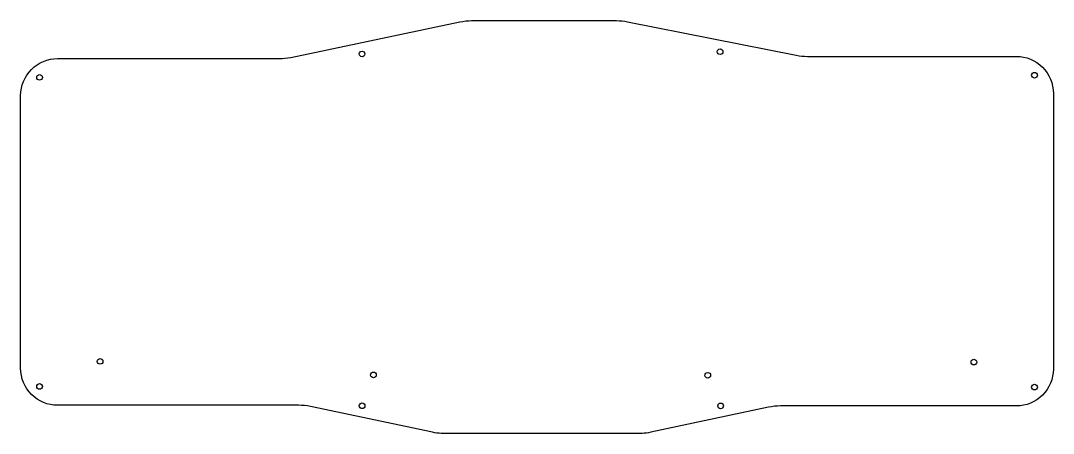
# Model space of a CAD drawing. Header units: millimetres. Extents: x -184 to 180, y -75 to 70.
import ezdxf

# ---------------------------------------------------------------- set-up
doc = ezdxf.new("R2010")
doc.units = ezdxf.units.MM
doc.layers.get('0').update_dxf_attribs({"linetype": 'CONTINUOUS'})

msp = doc.modelspace()

# ---------------------------------------------------------------- linework, layer by layer
msp.add_lwpolyline([(26.12, 70.4, -0.049115), (30.02, 70.01), (89.57, 58.17, 0.049115), (93.47, 57.79), (167.22, 57.79, -0.414214), (180.27, 44.74), (180.27, -52.54, -0.414214), (167.22, -65.59), (83.96, -65.59, 0.052457), (79.8, -66.03), (38.21, -74.88, -0.059319), (35.14, -75.24), (-35.72, -75.24, -0.059129), (-38.78, -74.88), (-81.91, -65.77, 0.05209), (-86.05, -65.34), (-171.11, -65.34, -0.414214), (-184.15, -52.29), (-184.15, 43.98, -0.414214), (-171.11, 57.03), (-92.94, 57.03, 0.05172), (-88.83, 57.45), (-29.13, 69.97, -0.05172), (-25.02, 70.4)], format="xyb", close=True)
for centre in [(-63.69, 58.64), (62.67, 59.44), (-177.5, 50.38), (173.62, 51.14), (-156.11, -49.84), (152.22, -50.09), (-59.66, -54.63), (58.32, -54.75), (-177.5, -58.69), (173.62, -58.94), (-63.66, -65.53), (62.86, -65.54)]:
    msp.add_circle(centre, 1)

doc.saveas('drawing.dxf')
